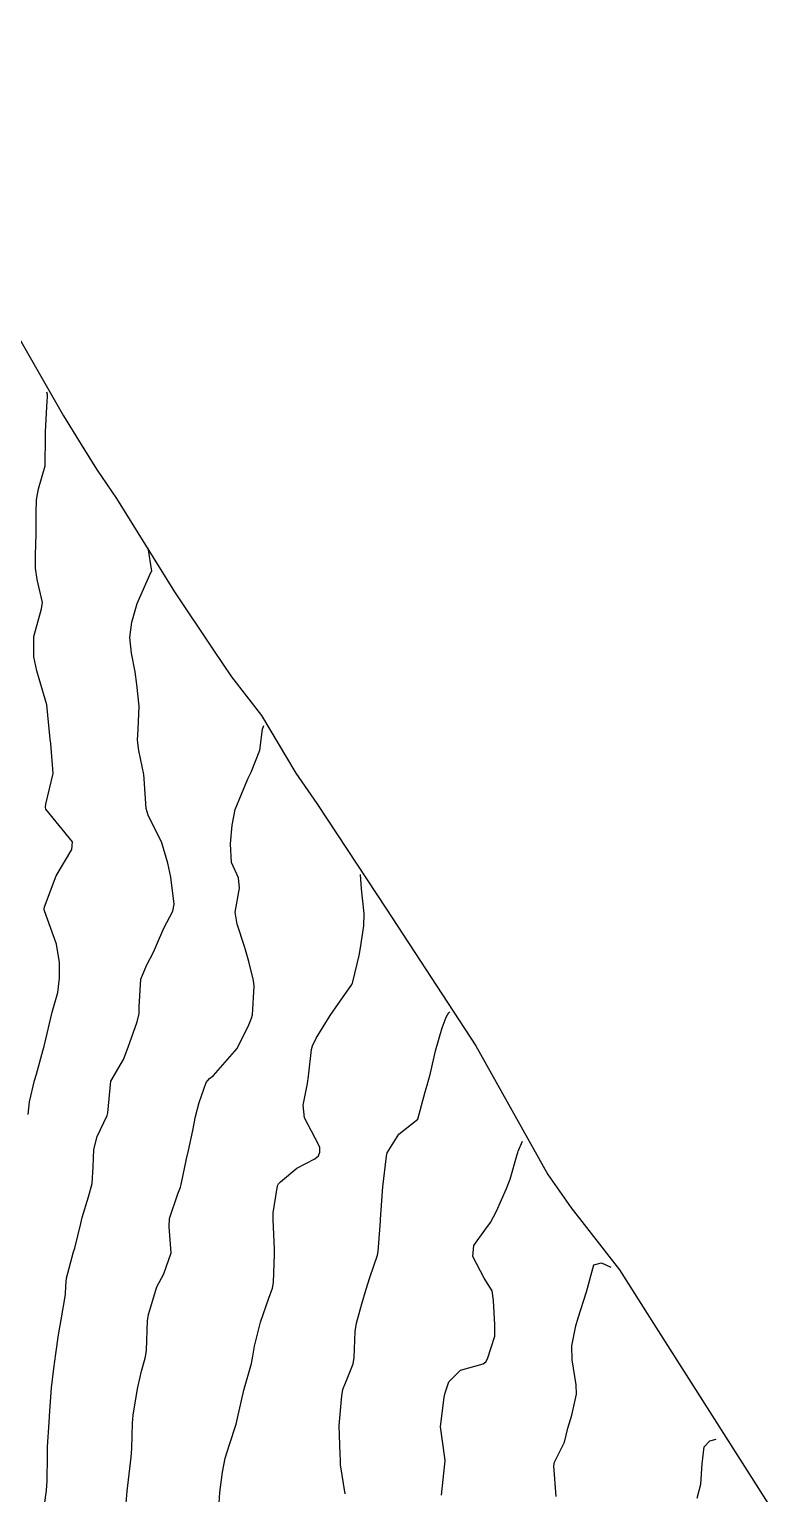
# Model space of a CAD drawing. Header units: metres. Extents: x 292545 to 299085, y 7450245 to 7463078.
# Drawn here: x 296628.1 to 296671.7, y 7454693.9 to 7454779.6 of the extents above; entities that cross this region are included whole.
import ezdxf

# ---------------------------------------------------------------- set-up
doc = ezdxf.new("R2010")
doc.units = ezdxf.units.M
for name, color, linetype in [('Area', 45, 'Continuous'), ('Curvas de Nivel 1m', 11, 'Continuous'), ('Curvas de Nivel 5m', 15, 'Continuous')]:
    doc.layers.add(name, color=color, linetype=linetype)

msp = doc.modelspace()

# ---------------------------------------------------------------- linework, layer by layer
at = {"layer": 'Area'}
msp.add_polyline3d([(296613.844, 7454782.974, 708.139), (296617.124, 7454777.693, 705.589), (296621.248, 7454770.654, 711.938), (296622.318, 7454769.367, 713.738), (296626.413, 7454763.422, 705.209), (296630.077, 7454757.007, 705.809), (296631.11, 7454755.319, 711.589), (296632.008, 7454753.878, 712.559), (296633.181, 7454752.168, 709.799), (296636.579, 7454746.695, 706.899), (296638.868, 7454743.276, 715.379), (296639.916, 7454741.721, 707.518), (296641.673, 7454739.448, 707.829), (296643.677, 7454736.078, 708.489), (296644.915, 7454734.293, 708.608), (296648.995, 7454728.112, 708.829), (296654.216, 7454720.106, 719.139), (296658.437, 7454712.581, 710.909), (296659.793, 7454710.626, 711.418), (296662.623, 7454706.991, 712.078), (296664.757, 7454703.638, 712.269), (296671.717, 7454692.677, 713.211)], dxfattribs=at)
at = {"layer": 'Curvas de Nivel 1m', "flags": 128}
for points, elevation in [([(296628.015, 7454716.088), (296628.096, 7454716.825), (296628.388, 7454718.085), (296628.492, 7454718.448), (296628.87, 7454719.807), (296628.948, 7454720.079), (296628.969, 7454720.174), (296629.412, 7454722.072), (296629.742, 7454723.236), (296629.856, 7454724.066), (296629.848, 7454724.982), (296629.663, 7454726.069), (296628.972, 7454728.019), (296628.952, 7454728.08), (296628.95, 7454728.103), (296628.975, 7454728.254), (296629.657, 7454730.07), (296630.564, 7454731.612), (296630.611, 7454732.056), (296629.041, 7454733.97), (296629.019, 7454734.08), (296629.045, 7454734.266), (296629.467, 7454736.066), (296629.343, 7454737.805), (296629.297, 7454738.068), (296629.113, 7454740.07), (296628.655, 7454741.604), (296628.516, 7454742.079), (296628.341, 7454742.886), (296628.343, 7454744.082), (296628.796, 7454745.693), (296628.845, 7454746.075), (296628.533, 7454747.416), (296628.433, 7454748.082), (296628.436, 7454748.861), (296628.477, 7454750.081), (296628.49, 7454751.326), (296628.493, 7454752.081), (296628.614, 7454752.729), (296629.003, 7454754.074), (296629.028, 7454755.802), (296629.024, 7454756.074), (296629.125, 7454757.877), (296629.137, 7454758.073), (296629.136, 7454758.263), (296629.113, 7454758.39)], 706), ([(296628.855, 7454692.385), (296629.076, 7454694.072), (296629.126, 7454694.629), (296629.135, 7454696.072), (296629.147, 7454696.621), (296629.233, 7454698.071), (296629.271, 7454698.722), (296629.376, 7454700.069), (296629.517, 7454701.2), (296629.635, 7454702.065), (296629.795, 7454703.184), (296629.948, 7454704.061), (296630.191, 7454705.551), (296630.225, 7454706.057), (296630.261, 7454706.505), (296630.67, 7454708.051), (296630.735, 7454708.259), (296631.097, 7454709.699), (296631.178, 7454710.046), (296631.554, 7454711.259), (296631.752, 7454712.04), (296631.811, 7454713.022), (296631.859, 7454714.039), (296632.05, 7454714.798), (296632.634, 7454716.032), (296632.676, 7454716.181), (296632.853, 7454718.03), (296633.584, 7454719.305), (296633.861, 7454720.02), (296634.386, 7454721.505), (296634.502, 7454722.006), (296634.506, 7454722.399), (296634.61, 7454724.005), (296634.931, 7454724.811), (296635.346, 7454725.589), (296635.521, 7454725.994), (296635.949, 7454727), (296636.482, 7454727.985), (296636.564, 7454728.397), (296636.355, 7454729.986), (296636.189, 7454730.8), (296635.842, 7454731.992), (296635.037, 7454733.624), (296634.922, 7454734.002), (296634.809, 7454735.753), (296634.778, 7454736.004), (296634.482, 7454737.414), (296634.418, 7454738.01), (296634.452, 7454738.65), (296634.507, 7454740.009), (296634.383, 7454741.269), (296634.274, 7454742.013), (296634.054, 7454743.112), (296633.956, 7454744.018), (296634.086, 7454744.93), (296634.401, 7454746.012), (296635.201, 7454747.828), (296635.252, 7454747.899), (296635.043, 7454749.27)], 707), ([(296633.708, 7454692.861), (296633.799, 7454694.018), (296633.895, 7454694.691), (296634.047, 7454696.015), (296634.076, 7454696.53), (296634.119, 7454698.015), (296634.162, 7454698.47), (296634.412, 7454700.012), (296634.448, 7454700.2), (296634.648, 7454701.046), (296634.859, 7454701.808), (296634.908, 7454702.006), (296634.945, 7454702.285), (296635.006, 7454704.005), (296635.052, 7454704.37), (296635.539, 7454705.997), (296635.955, 7454706.75), (296636.39, 7454707.985), (296636.264, 7454709.503), (296636.293, 7454709.987), (296636.767, 7454711.433), (296636.926, 7454711.824), (296636.97, 7454711.978), (296637.278, 7454713.492), (296637.392, 7454713.974), (296637.643, 7454715.144), (296637.8, 7454715.97), (296638.017, 7454716.786), (296638.424, 7454717.964), (296638.629, 7454718.188), (296638.857, 7454718.362), (296640.225, 7454719.94), (296640.886, 7454721.233), (296641.084, 7454721.735), (296641.141, 7454721.928), (296641.235, 7454723.61), (296641.202, 7454723.927), (296640.934, 7454725.039), (296640.733, 7454725.725), (296640.676, 7454725.934), (296640.244, 7454727.229), (296640.121, 7454727.943), (296640.38, 7454729.332), (296640.326, 7454729.94), (296639.907, 7454730.851), (296639.86, 7454731.947), (296639.953, 7454733.022), (296640.126, 7454733.944), (296640.878, 7454735.75), (296640.963, 7454735.931), (296641.065, 7454736.142), (296641.571, 7454737.432), (296641.73, 7454738.657), (296641.803, 7454738.86)], 708), ([(296639.194, 7454693.316), (296639.239, 7454693.953), (296639.383, 7454695.144), (296639.547, 7454695.95), (296639.792, 7454696.751), (296640.183, 7454697.944), (296640.269, 7454698.291), (296640.633, 7454699.94), (296641.091, 7454701.499), (296641.174, 7454701.932), (296641.264, 7454702.526), (296641.618, 7454703.926), (296642.11, 7454705.331), (296642.314, 7454705.916), (296642.37, 7454706.251), (296642.439, 7454707.913), (296642.435, 7454708.214), (296642.348, 7454709.914), (296642.347, 7454710.324), (296642.614, 7454711.912), (296642.669, 7454712.017), (296642.776, 7454712.138), (296643.74, 7454712.949), (296644.797, 7454713.486), (296645.015, 7454713.671), (296645.093, 7454713.886), (296645.087, 7454714.167), (296644.811, 7454714.693), (296644.19, 7454715.896), (296644.108, 7454716.623), (296644.362, 7454717.895), (296644.424, 7454718.327), (296644.598, 7454719.893), (296644.665, 7454720.102), (296644.88, 7454720.551), (296645.686, 7454721.878), (296646.186, 7454722.589), (296646.92, 7454723.635), (296647.001, 7454723.78), (296647.027, 7454723.859), (296647.39, 7454725.404), (296647.469, 7454725.855), (296647.665, 7454727.143), (296647.687, 7454727.853), (296647.535, 7454729.304), (296647.473, 7454730.14)], 709), ([(296652.202, 7454693.795), (296652.415, 7454695.626), (296652.423, 7454695.792), (296652.4, 7454695.978), (296652.153, 7454697.797), (296652.363, 7454699.527), (296652.425, 7454699.793), (296652.639, 7454700.42), (296653.325, 7454701.105), (296654.65, 7454701.492), (296654.815, 7454701.605), (296654.912, 7454701.767), (296655.333, 7454703.104), (296655.329, 7454703.764), (296655.26, 7454705.201), (296655.174, 7454705.765), (296654.714, 7454706.509), (296654.037, 7454707.777), (296654.106, 7454708.41), (296654.748, 7454709.311), (296655.086, 7454709.765), (296655.433, 7454710.433), (296656.016, 7454711.751), (296656.224, 7454712.306), (296656.647, 7454713.742), (296656.677, 7454713.869), (296656.704, 7454713.945), (296656.953, 7454714.53)], 711), ([(296658.917, 7454693.716), (296658.786, 7454695.513), (296658.827, 7454695.718), (296659.414, 7454696.898), (296659.615, 7454697.71), (296659.848, 7454698.48), (296660.121, 7454699.705), (296660.092, 7454700.252), (296659.851, 7454701.708), (296659.835, 7454702.538), (296660.066, 7454703.706), (296660.217, 7454704.175), (296660.703, 7454705.7), (296661.138, 7454707.282), (296661.586, 7454707.389), (296662.123, 7454707.14)], 712), ([(296667.179, 7454693.621), (296667.386, 7454694.432), (296667.475, 7454695.617), (296667.586, 7454696.627), (296667.92, 7454696.971), (296668.293, 7454697.07)], 713)]:
    msp.add_lwpolyline(points, dxfattribs=dict(at, elevation=elevation))
at = {"layer": 'Curvas de Nivel 5m', "elevation": 710, "flags": 128}
msp.add_lwpolyline([(296646.563, 7454693.86), (296646.29, 7454695.575), (296646.291, 7454695.864), (296646.287, 7454696.165), (296646.218, 7454697.866), (296646.37, 7454699.604), (296646.411, 7454699.863), (296646.454, 7454700.044), (296646.642, 7454700.497), (296647.03, 7454701.484), (296647.096, 7454701.856), (296647.157, 7454703.376), (296647.227, 7454703.855), (296647.552, 7454704.994), (296647.796, 7454705.849), (296648.013, 7454706.548), (296648.463, 7454707.843), (296648.509, 7454708.068), (296648.639, 7454709.841), (296648.646, 7454709.949), (296648.773, 7454711.84), (296648.989, 7454713.649), (296649.036, 7454713.838), (296649.707, 7454714.938), (296650.823, 7454715.82), (296651.247, 7454717.414), (296651.366, 7454717.812), (296651.561, 7454718.511), (296651.856, 7454719.805), (296652.251, 7454721.164), (296652.486, 7454721.794), (296652.639, 7454722.05), (296652.693, 7454722.1)], dxfattribs=at)

doc.saveas('drawing.dxf')
